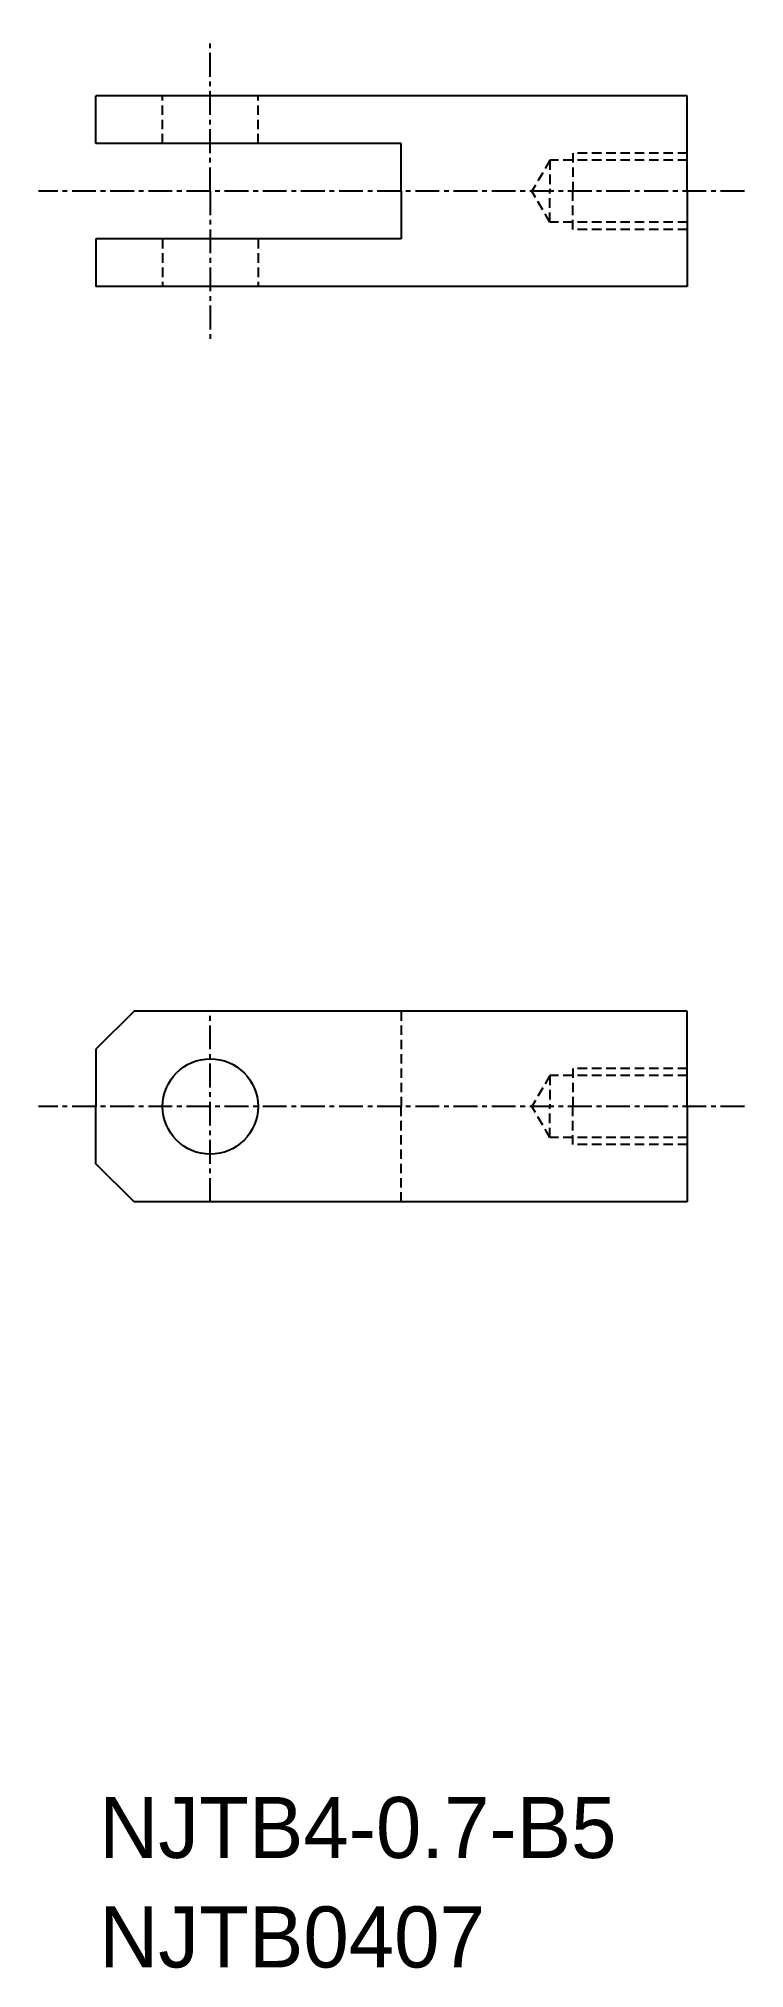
# Model space of a CAD drawing. Extents: x 48 to 85, y 303 to 404.
import ezdxf

# ---------------------------------------------------------------- set-up
doc = ezdxf.new("R2010")
doc.units = 0
doc.linetypes.add('CENTER', pattern=[2, 1.25, -0.25, 0.25, -0.25])
doc.linetypes.add('DASHED', pattern=[0.75, 0.5, -0.25])
doc.layers.get('0').update_dxf_attribs({"linetype": 'CONTINUOUS'})
doc.layers.add('CENTER', color=1, linetype='CENTER')

msp = doc.modelspace()

# ---------------------------------------------------------------- linework, layer by layer
at = {"color": 7, "linetype": 'CONTINUOUS'}
for p, q in [((82, 400.84), (51, 400.84)), ((51, 398.34), (51, 400.84)), ((82, 395.84), (82, 400.84)), ((67, 398.34), (51, 398.34)), ((67, 395.84), (67, 398.34)), ((67, 395.84), (67, 393.34)), ((82, 395.84), (82, 390.84)), ((67, 393.34), (51, 393.34)), ((51, 393.34), (51, 390.84)), ((82, 390.84), (51, 390.84)), ((53, 352.84), (51, 350.84)), ((82, 352.84), (53, 352.84)), ((82, 347.84), (82, 352.84)), ((51, 350.84), (51, 347.84)), ((51, 344.84), (51, 347.84)), ((82, 347.84), (82, 342.84)), ((53, 342.84), (51, 344.84)), ((82, 342.84), (53, 342.84))]:
    msp.add_line(p, q, dxfattribs=at)
at = {"color": 3, "linetype": 'DASHED'}
for p, q in [((54.5, 398.34), (54.5, 400.84)), ((59.5, 398.34), (59.5, 400.84)), ((82, 397.84), (76, 397.84)), ((76, 397.84), (76, 395.84)), ((74.8, 397.46), (73.86, 395.84)), ((82, 397.46), (74.8, 397.46)), ((74.8, 397.46), (74.8, 395.84)), ((74.8, 394.22), (73.86, 395.84)), ((74.8, 394.22), (74.8, 395.84)), ((76, 393.84), (76, 395.84)), ((82, 394.22), (74.8, 394.22)), ((82, 393.84), (76, 393.84)), ((54.5, 393.34), (54.5, 390.84)), ((59.5, 393.34), (59.5, 390.84)), ((67, 352.84), (67, 347.84)), ((74.8, 349.46), (73.86, 347.84)), ((82, 349.46), (74.8, 349.46)), ((74.8, 349.46), (74.8, 347.84)), ((82, 349.84), (76, 349.84)), ((76, 349.84), (76, 347.84)), ((67, 342.84), (67, 347.84)), ((74.8, 346.22), (73.86, 347.84)), ((74.8, 346.22), (74.8, 347.84)), ((76, 345.84), (76, 347.84)), ((82, 346.22), (74.8, 346.22)), ((82, 345.84), (76, 345.84))]:
    msp.add_line(p, q, dxfattribs=at)
at = {"color": 7, "linetype": 'CONTINUOUS'}
msp.add_circle((57, 347.84), 2.5, dxfattribs=at)
at = {"layer": 'CENTER', "color": 1, "linetype": 'CENTER'}
for p, q in [((57, 395.84), (57, 403.84)), ((85, 395.84), (48, 395.84)), ((57, 395.84), (57, 387.84)), ((57, 342.84), (57, 352.84)), ((85, 347.84), (48, 347.84))]:
    msp.add_line(p, q, dxfattribs=at)

# ---------------------------------------------------------------- texts
at = {"color": 7, "linetype": 'CONTINUOUS'}
for s, p in [('NJTB4-0.7-B5', (51.18, 308.43)), ('NJTB0407', (51.18, 302.69))]:
    msp.add_text(s, height=3.2, dxfattribs=at).set_placement(p)

doc.saveas('drawing.dxf')
